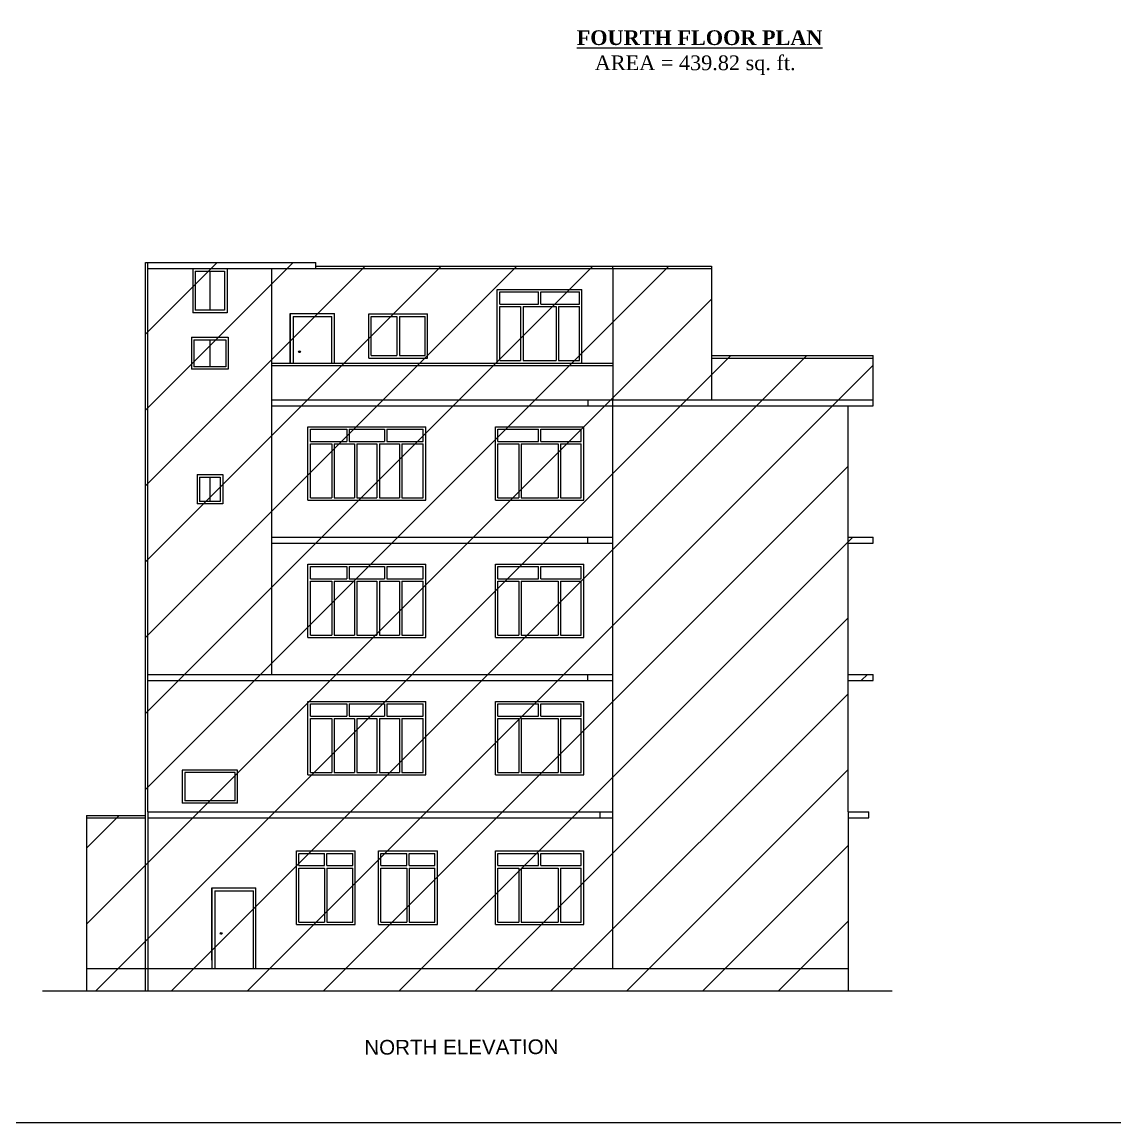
# Model space of a CAD drawing. Header units: inches. Extents: x 4069 to 291496, y -47643 to 12535.
# Drawn here: x 112010 to 112901, y -28023 to -27125 of the extents above; entities that cross this region are included whole.
import ezdxf

# ---------------------------------------------------------------- set-up
doc = ezdxf.new("R2010")
doc.units = ezdxf.units.IN
doc.header["$LTSCALE"] = 5
doc.header["$MEASUREMENT"] = 0
for name, color, linetype, lineweight in [('A-WALL', 7, 'Continuous', 9), ('DOOR', 62, 'Continuous', 0), ('ele1', 21, 'Continuous', 20), ('Railing', 43, 'Continuous', 18), ('win', 5, 'Continuous', 18)]:
    doc.layers.add(name, color=color, linetype=linetype, lineweight=lineweight)
for name, color, linetype in [('column', 4, 'Continuous'), ('TEXT', 6, 'Continuous'), ('WALL', 7, 'Continuous')]:
    doc.layers.add(name, color=color, linetype=linetype)
doc.styles.add('DIMTEXT', font='arial.ttf', dxfattribs={"height": 8})
doc.styles.add('ordinary', font='times.ttf')

msp = doc.modelspace()

# ---------------------------------------------------------------- hatches: boundary and pattern name
at = {"layer": 'WALL', "linetype": 'ByBlock', "ltscale": 5, "true_color": 0xf8991e}
h = msp.add_hatch(dxfattribs=at)
h.set_pattern_fill('ANSI31', color=30, scale=350)
h.set_pattern_definition([(45, (104858.308, -23741.887), (-30.93592, 30.93592), [])])
h.paths.add_polyline_path([(112110.27176, -27320.85312), (112110.27176, -27771.85312), (112062.27176, -27771.85312), (112062.27176, -27914.85312), (112683.27176, -27914.85312), (112683.27176, -27773.85312), (112700.30618, -27773.85312), (112700.30618, -27768.85312), (112683.27176, -27768.85312), (112683.27176, -27661.85312), (112703.71306, -27661.85312), (112703.71306, -27656.85312), (112683.27176, -27656.85312), (112683.27176, -27549.85312), (112703.71306, -27549.85312), (112703.71306, -27544.85312), (112683.27176, -27544.85312), (112683.27176, -27437.85312), (112703.71306, -27437.85312), (112703.71306, -27396.85312), (112571.98023, -27396.85312), (112571.98023, -27323.85312), (112249.35073, -27323.85312), (112249.35073, -27320.85312)])

# ---------------------------------------------------------------- linework, layer by layer
at = {"layer": 'A-WALL', "ltscale": 5}
for p, q in [((112110.27176, -27320.85312), (112112.35065, -27320.85312)), ((112491.35065, -27325.85312), (112491.35065, -27323.85312)), ((112470.90934, -27432.85312), (112470.90934, -27437.85312)), ((112703.71306, -27437.85312), (112703.71306, -27432.85312)), ((112470.90934, -27549.85312), (112470.90934, -27544.85312))]:
    msp.add_line(p, q, dxfattribs=at)
for centre in [(112236.00025, -27393.61767), (112172.00016, -27868.10312)]:
    msp.add_circle(centre, 0.7664, dxfattribs=at)
at = {"layer": 'DOOR', "lineweight": 13}
for p, q in [((112228.35073, -27402.85312), (112228.35073, -27362.36767)), ((112228.35073, -27362.36767), (112228.35073, -27402.85312)), ((112228.35073, -27362.36767), (112264.35073, -27362.36767)), ((112264.35073, -27402.85312), (112264.35073, -27362.36767)), ((112230.85073, -27364.86767), (112230.85073, -27402.85312)), ((112230.85073, -27364.86767), (112262.35073, -27364.86767)), ((112262.35073, -27402.85312), (112262.35073, -27364.86767)), ((112164.35065, -27889.92126), (112164.35065, -27830.85312)), ((112164.35065, -27830.85312), (112164.35065, -27896.85312)), ((112164.35065, -27830.85312), (112200.35065, -27830.85312)), ((112166.85065, -27833.35312), (112166.85065, -27896.85312)), ((112166.85065, -27833.35312), (112198.35065, -27833.35312)), ((112198.35065, -27896.85312), (112198.35065, -27833.35312)), ((112200.35065, -27896.85312), (112200.35065, -27830.85312))]:
    msp.add_line(p, q, dxfattribs=at)
at = {"layer": 'ele1'}
msp.add_lwpolyline([(111240.93807, -25867.41595), (114325.90253, -25867.41595), (114325.90253, -28022.74893), (111240.93807, -28022.74893)], close=True, dxfattribs=at)
msp.add_lwpolyline([(111240.93807, -25867.41595), (114325.90253, -25867.41595), (114325.90253, -28022.74893), (111240.93807, -28022.74893)], close=True, dxfattribs=at)
at = {"layer": 'Railing', "color": 30}
for p, q in [((112571.98023, -27396.85312), (112703.71306, -27396.85312)), ((112571.98023, -27398.85312), (112703.71306, -27398.85312)), ((112213.35073, -27402.85312), (112491.35065, -27402.85312)), ((112213.35073, -27404.85312), (112491.35065, -27404.85312))]:
    msp.add_line(p, q, dxfattribs=at)
at = {"layer": 'WALL', "color": 2, "linetype": 'ByBlock', "ltscale": 5}
for p, q in [((112110.27176, -27914.85312), (112110.27176, -27320.85312)), ((112110.27176, -27320.85312), (112249.35073, -27320.85312)), ((112112.35065, -27768.85312), (112112.35065, -27320.85312)), ((112112.35065, -27325.85312), (112249.35073, -27325.85312)), ((112213.35073, -27656.85312), (112213.35073, -27325.85312)), ((112249.35073, -27325.85312), (112249.35073, -27320.85312)), ((112249.35073, -27323.85312), (112571.98023, -27323.85312)), ((112249.35073, -27325.85312), (112571.98023, -27325.85312)), ((112491.35065, -27325.85312), (112491.35065, -27432.85312)), ((112571.98023, -27323.85312), (112571.98023, -27432.85312)), ((112703.71306, -27432.85312), (112703.71306, -27396.85312)), ((112213.35073, -27432.85312), (112571.98023, -27432.85312)), ((112491.35065, -27896.85312), (112491.35065, -27432.85312)), ((112571.98023, -27432.85312), (112703.71306, -27432.85312)), ((112213.35073, -27437.85312), (112491.35065, -27437.85312)), ((112491.35065, -27437.85312), (112703.71306, -27437.85312)), ((112683.27176, -27656.85312), (112683.27176, -27437.85312)), ((112213.35073, -27544.85312), (112491.35065, -27544.85312)), ((112213.35073, -27549.85312), (112491.35065, -27549.85312)), ((112213.35073, -27656.85312), (112213.35073, -27549.85312)), ((112683.27176, -27544.85312), (112703.71306, -27544.85312)), ((112683.27176, -27549.85312), (112703.71306, -27549.85312)), ((112703.71306, -27549.85312), (112703.71306, -27544.85312)), ((112112.35065, -27656.85312), (112491.35065, -27656.85312)), ((112470.90934, -27661.85312), (112470.90934, -27656.85312)), ((112683.27176, -27656.85312), (112703.71306, -27656.85312)), ((112683.27176, -27768.85312), (112683.27176, -27656.85312)), ((112703.71306, -27661.85312), (112703.71306, -27656.85312)), ((112112.35065, -27661.85312), (112491.35065, -27661.85312)), ((112683.27176, -27661.85312), (112703.71306, -27661.85312)), ((112062.27176, -27771.85312), (112110.27176, -27771.85312)), ((112062.27176, -27771.85312), (112062.27176, -27914.85312)), ((112062.27176, -27773.85312), (112110.27176, -27773.85312)), ((112112.35065, -27768.85312), (112491.35065, -27768.85312)), ((112112.35065, -27768.85312), (112112.35065, -27914.85312)), ((112112.35065, -27773.85312), (112491.35065, -27773.85312)), ((112481.12999, -27773.85312), (112481.12999, -27768.85312)), ((112683.27176, -27768.85312), (112700.30618, -27768.85312)), ((112683.27176, -27768.85312), (112683.27176, -27914.85312)), ((112683.27176, -27773.85312), (112700.30618, -27773.85312)), ((112700.30618, -27773.85312), (112700.30618, -27768.85312)), ((112062.27176, -27896.85312), (112683.27176, -27896.85312)), ((112026.27176, -27914.85312), (112719.27176, -27914.85312))]:
    msp.add_line(p, q, dxfattribs=at)
at = {"layer": 'win'}
for p, q in [((112148.85069, -27325.85312), (112148.85069, -27361.85312)), ((112148.85069, -27325.85312), (112176.85069, -27325.85312)), ((112176.85069, -27325.85312), (112176.85069, -27361.85312)), ((112150.85069, -27327.85312), (112150.85069, -27359.85312)), ((112150.85069, -27327.85312), (112174.85069, -27327.85312)), ((112162.85069, -27327.85312), (112162.85069, -27359.85312)), ((112174.85069, -27327.85312), (112174.85069, -27359.85312)), ((112397.23102, -27342.85312), (112466.23102, -27342.85312)), ((112397.23102, -27402.85312), (112397.23102, -27342.85312)), ((112399.23102, -27344.85312), (112430.73102, -27344.85312)), ((112399.23102, -27354.85312), (112399.23102, -27344.85312)), ((112430.73102, -27354.85312), (112430.73102, -27344.85312)), ((112432.73102, -27344.85312), (112464.23102, -27344.85312)), ((112432.73102, -27354.85312), (112432.73102, -27344.85312)), ((112464.23102, -27354.85312), (112464.23102, -27344.85312)), ((112466.23102, -27402.85312), (112466.23102, -27342.85312)), ((112176.85069, -27361.85312), (112148.85069, -27361.85312)), ((112174.85069, -27359.85312), (112150.85069, -27359.85312)), ((112292.35073, -27362.85312), (112340.35073, -27362.85312)), ((112292.35073, -27398.85312), (112292.35073, -27362.85312)), ((112340.35073, -27398.85312), (112340.35073, -27362.85312)), ((112399.23102, -27354.85312), (112430.73102, -27354.85312)), ((112399.23102, -27356.85312), (112416.23102, -27356.85312)), ((112399.23102, -27400.85312), (112399.23102, -27356.85312)), ((112416.23102, -27356.85312), (112416.23102, -27400.85312)), ((112418.23102, -27356.85312), (112445.23102, -27356.85312)), ((112418.23102, -27356.85312), (112418.23102, -27400.85312)), ((112432.73102, -27354.85312), (112464.23102, -27354.85312)), ((112445.23102, -27356.85312), (112445.23102, -27400.85312)), ((112447.23102, -27356.85312), (112464.23102, -27356.85312)), ((112447.23102, -27356.85312), (112447.23102, -27400.85312)), ((112464.23102, -27400.85312), (112464.23102, -27356.85312)), ((112294.35073, -27396.85312), (112294.35073, -27364.85312)), ((112294.35073, -27364.85312), (112315.35073, -27364.85312)), ((112315.35073, -27364.85312), (112315.35073, -27396.85312)), ((112317.35073, -27364.85312), (112338.35073, -27364.85312)), ((112317.35073, -27364.85312), (112317.35073, -27396.85312)), ((112338.35073, -27396.85312), (112338.35073, -27364.85312)), ((112147.85069, -27381.85312), (112147.85069, -27407.85312)), ((112147.85069, -27381.85312), (112177.85069, -27381.85312)), ((112149.85069, -27383.85312), (112149.85069, -27405.85312)), ((112149.85069, -27383.85312), (112175.85069, -27383.85312)), ((112162.85069, -27383.85312), (112162.85069, -27405.85312)), ((112175.85069, -27383.85312), (112175.85069, -27405.85312)), ((112177.85069, -27381.85312), (112177.85069, -27407.85312)), ((112292.35073, -27398.85312), (112340.35073, -27398.85312)), ((112294.35073, -27396.85312), (112315.35073, -27396.85312)), ((112317.35073, -27396.85312), (112338.35073, -27396.85312)), ((112177.85069, -27407.85312), (112147.85069, -27407.85312)), ((112175.85069, -27405.85312), (112149.85069, -27405.85312)), ((112397.23102, -27402.85312), (112466.23102, -27402.85312)), ((112399.23102, -27400.85312), (112416.23102, -27400.85312)), ((112418.23102, -27400.85312), (112445.23102, -27400.85312)), ((112447.23102, -27400.85312), (112464.23102, -27400.85312)), ((112242.85073, -27454.85312), (112338.85073, -27454.85312)), ((112242.85073, -27514.85312), (112242.85073, -27454.85312)), ((112244.85073, -27456.85312), (112274.5174, -27456.85312)), ((112244.85073, -27466.85312), (112244.85073, -27456.85312)), ((112274.5174, -27456.85312), (112274.5174, -27466.85312)), ((112276.5174, -27456.85312), (112305.18406, -27456.85312)), ((112276.5174, -27456.85312), (112276.5174, -27466.85312)), ((112305.18406, -27456.85312), (112305.18406, -27466.85312)), ((112307.18406, -27456.85312), (112336.85073, -27456.85312)), ((112307.18406, -27456.85312), (112307.18406, -27466.85312)), ((112336.85073, -27466.85312), (112336.85073, -27456.85312)), ((112338.85073, -27514.85312), (112338.85073, -27454.85312)), ((112395.73102, -27454.85312), (112467.73102, -27454.85312)), ((112395.73102, -27514.85312), (112395.73102, -27454.85312)), ((112397.73102, -27456.85312), (112430.73102, -27456.85312)), ((112397.73102, -27466.85312), (112397.73102, -27456.85312)), ((112430.73102, -27466.85312), (112430.73102, -27456.85312)), ((112432.73102, -27456.85312), (112465.73102, -27456.85312)), ((112432.73102, -27466.85312), (112432.73102, -27456.85312)), ((112465.73102, -27466.85312), (112465.73102, -27456.85312)), ((112467.73102, -27514.85312), (112467.73102, -27454.85312)), ((112244.85073, -27466.85312), (112274.5174, -27466.85312)), ((112244.85073, -27468.85312), (112262.25073, -27468.85312)), ((112244.85073, -27512.85312), (112244.85073, -27468.85312)), ((112262.25073, -27468.85312), (112262.25073, -27512.85312)), ((112264.25073, -27468.85312), (112280.65073, -27468.85312)), ((112264.25073, -27468.85312), (112264.25073, -27512.85312)), ((112276.5174, -27466.85312), (112305.18406, -27466.85312)), ((112280.65073, -27468.85312), (112280.65073, -27512.85312)), ((112282.65073, -27468.85312), (112299.05073, -27468.85312)), ((112282.65073, -27468.85312), (112282.65073, -27512.85312)), ((112299.05073, -27468.85312), (112299.05073, -27512.85312)), ((112301.05073, -27468.85312), (112317.45073, -27468.85312)), ((112301.05073, -27468.85312), (112301.05073, -27512.85312)), ((112307.18406, -27466.85312), (112336.85073, -27466.85312)), ((112317.45073, -27468.85312), (112317.45073, -27512.85312)), ((112319.45073, -27468.85312), (112336.85073, -27468.85312)), ((112319.45073, -27468.85312), (112319.45073, -27512.85312)), ((112336.85073, -27512.85312), (112336.85073, -27468.85312)), ((112397.73102, -27466.85312), (112430.73102, -27466.85312)), ((112397.73102, -27468.85312), (112414.73102, -27468.85312)), ((112397.73102, -27512.85312), (112397.73102, -27468.85312)), ((112414.73102, -27468.85312), (112414.73102, -27512.85312)), ((112416.73102, -27468.85312), (112446.73102, -27468.85312)), ((112416.73102, -27468.85312), (112416.73102, -27512.85312)), ((112432.73102, -27466.85312), (112465.73102, -27466.85312)), ((112446.73102, -27468.85312), (112446.73102, -27512.85312)), ((112448.73102, -27468.85312), (112465.73102, -27468.85312)), ((112448.73102, -27468.85312), (112448.73102, -27512.85312)), ((112465.73102, -27512.85312), (112465.73102, -27468.85312)), ((112152.35069, -27493.85312), (112152.35069, -27517.85312)), ((112152.35069, -27493.85312), (112173.35069, -27493.85312)), ((112154.35069, -27495.85312), (112154.35069, -27515.85312)), ((112154.35069, -27495.85312), (112171.35069, -27495.85312)), ((112162.85069, -27495.85312), (112162.85069, -27515.85312)), ((112171.35069, -27495.85312), (112171.35069, -27515.85312)), ((112173.35069, -27493.85312), (112173.35069, -27517.85312)), ((112171.35069, -27515.85312), (112154.35069, -27515.85312)), ((112242.85073, -27514.85312), (112338.85073, -27514.85312)), ((112244.85073, -27512.85312), (112262.25073, -27512.85312)), ((112264.25073, -27512.85312), (112280.65073, -27512.85312)), ((112282.65073, -27512.85312), (112299.05073, -27512.85312)), ((112301.05073, -27512.85312), (112317.45073, -27512.85312)), ((112319.45073, -27512.85312), (112336.85073, -27512.85312)), ((112395.73102, -27514.85312), (112467.73102, -27514.85312)), ((112397.73102, -27512.85312), (112414.73102, -27512.85312)), ((112416.73102, -27512.85312), (112446.73102, -27512.85312)), ((112448.73102, -27512.85312), (112465.73102, -27512.85312)), ((112173.35069, -27517.85312), (112152.35069, -27517.85312)), ((112242.85073, -27566.85312), (112338.85073, -27566.85312)), ((112242.85073, -27626.85312), (112242.85073, -27566.85312)), ((112244.85073, -27568.85312), (112274.5174, -27568.85312)), ((112244.85073, -27578.85312), (112244.85073, -27568.85312)), ((112274.5174, -27568.85312), (112274.5174, -27578.85312)), ((112276.5174, -27568.85312), (112305.18406, -27568.85312)), ((112276.5174, -27568.85312), (112276.5174, -27578.85312)), ((112305.18406, -27568.85312), (112305.18406, -27578.85312)), ((112307.18406, -27568.85312), (112336.85073, -27568.85312)), ((112307.18406, -27568.85312), (112307.18406, -27578.85312)), ((112336.85073, -27578.85312), (112336.85073, -27568.85312)), ((112338.85073, -27626.85312), (112338.85073, -27566.85312)), ((112395.73102, -27566.85312), (112467.73102, -27566.85312)), ((112395.73102, -27626.85312), (112395.73102, -27566.85312)), ((112397.73102, -27568.85312), (112430.73102, -27568.85312)), ((112397.73102, -27578.85312), (112397.73102, -27568.85312)), ((112430.73102, -27578.85312), (112430.73102, -27568.85312)), ((112432.73102, -27568.85312), (112465.73102, -27568.85312)), ((112432.73102, -27578.85312), (112432.73102, -27568.85312)), ((112465.73102, -27578.85312), (112465.73102, -27568.85312)), ((112467.73102, -27626.85312), (112467.73102, -27566.85312)), ((112244.85073, -27578.85312), (112274.5174, -27578.85312)), ((112244.85073, -27580.85312), (112262.25073, -27580.85312)), ((112244.85073, -27624.85312), (112244.85073, -27580.85312)), ((112262.25073, -27580.85312), (112262.25073, -27624.85312)), ((112264.25073, -27580.85312), (112280.65073, -27580.85312)), ((112264.25073, -27580.85312), (112264.25073, -27624.85312)), ((112276.5174, -27578.85312), (112305.18406, -27578.85312)), ((112280.65073, -27580.85312), (112280.65073, -27624.85312)), ((112282.65073, -27580.85312), (112299.05073, -27580.85312)), ((112282.65073, -27580.85312), (112282.65073, -27624.85312)), ((112299.05073, -27580.85312), (112299.05073, -27624.85312)), ((112301.05073, -27580.85312), (112317.45073, -27580.85312)), ((112301.05073, -27580.85312), (112301.05073, -27624.85312)), ((112307.18406, -27578.85312), (112336.85073, -27578.85312)), ((112317.45073, -27580.85312), (112317.45073, -27624.85312)), ((112319.45073, -27580.85312), (112336.85073, -27580.85312)), ((112319.45073, -27580.85312), (112319.45073, -27624.85312)), ((112336.85073, -27624.85312), (112336.85073, -27580.85312)), ((112397.73102, -27578.85312), (112430.73102, -27578.85312)), ((112397.73102, -27580.85312), (112414.73102, -27580.85312)), ((112397.73102, -27624.85312), (112397.73102, -27580.85312)), ((112414.73102, -27580.85312), (112414.73102, -27624.85312)), ((112416.73102, -27580.85312), (112446.73102, -27580.85312)), ((112416.73102, -27580.85312), (112416.73102, -27624.85312)), ((112432.73102, -27578.85312), (112465.73102, -27578.85312)), ((112446.73102, -27580.85312), (112446.73102, -27624.85312)), ((112448.73102, -27580.85312), (112465.73102, -27580.85312)), ((112448.73102, -27580.85312), (112448.73102, -27624.85312)), ((112465.73102, -27624.85312), (112465.73102, -27580.85312)), ((112242.85073, -27626.85312), (112338.85073, -27626.85312)), ((112244.85073, -27624.85312), (112262.25073, -27624.85312)), ((112264.25073, -27624.85312), (112280.65073, -27624.85312)), ((112282.65073, -27624.85312), (112299.05073, -27624.85312)), ((112301.05073, -27624.85312), (112317.45073, -27624.85312)), ((112319.45073, -27624.85312), (112336.85073, -27624.85312)), ((112395.73102, -27626.85312), (112467.73102, -27626.85312)), ((112397.73102, -27624.85312), (112414.73102, -27624.85312)), ((112416.73102, -27624.85312), (112446.73102, -27624.85312)), ((112448.73102, -27624.85312), (112465.73102, -27624.85312)), ((112242.85073, -27678.85312), (112338.85073, -27678.85312)), ((112242.85073, -27738.85312), (112242.85073, -27678.85312)), ((112244.85073, -27680.85312), (112274.5174, -27680.85312)), ((112244.85073, -27690.85312), (112244.85073, -27680.85312)), ((112274.5174, -27680.85312), (112274.5174, -27690.85312)), ((112276.5174, -27680.85312), (112305.18406, -27680.85312)), ((112276.5174, -27680.85312), (112276.5174, -27690.85312)), ((112305.18406, -27680.85312), (112305.18406, -27690.85312)), ((112307.18406, -27680.85312), (112336.85073, -27680.85312)), ((112307.18406, -27680.85312), (112307.18406, -27690.85312)), ((112336.85073, -27690.85312), (112336.85073, -27680.85312)), ((112338.85073, -27738.85312), (112338.85073, -27678.85312)), ((112395.73102, -27678.85312), (112467.73102, -27678.85312)), ((112395.73102, -27738.85312), (112395.73102, -27678.85312)), ((112397.73102, -27680.85312), (112430.73102, -27680.85312)), ((112397.73102, -27690.85312), (112397.73102, -27680.85312)), ((112430.73102, -27690.85312), (112430.73102, -27680.85312)), ((112432.73102, -27680.85312), (112465.73102, -27680.85312)), ((112432.73102, -27690.85312), (112432.73102, -27680.85312)), ((112465.73102, -27690.85312), (112465.73102, -27680.85312)), ((112467.73102, -27738.85312), (112467.73102, -27678.85312)), ((112244.85073, -27690.85312), (112274.5174, -27690.85312)), ((112244.85073, -27692.85312), (112262.25073, -27692.85312)), ((112244.85073, -27736.85312), (112244.85073, -27692.85312)), ((112262.25073, -27692.85312), (112262.25073, -27736.85312)), ((112264.25073, -27692.85312), (112280.65073, -27692.85312)), ((112264.25073, -27692.85312), (112264.25073, -27736.85312)), ((112276.5174, -27690.85312), (112305.18406, -27690.85312)), ((112280.65073, -27692.85312), (112280.65073, -27736.85312)), ((112282.65073, -27692.85312), (112299.05073, -27692.85312)), ((112282.65073, -27692.85312), (112282.65073, -27736.85312)), ((112299.05073, -27692.85312), (112299.05073, -27736.85312)), ((112301.05073, -27692.85312), (112317.45073, -27692.85312)), ((112301.05073, -27692.85312), (112301.05073, -27736.85312)), ((112307.18406, -27690.85312), (112336.85073, -27690.85312)), ((112317.45073, -27692.85312), (112317.45073, -27736.85312)), ((112319.45073, -27692.85312), (112336.85073, -27692.85312)), ((112319.45073, -27692.85312), (112319.45073, -27736.85312)), ((112336.85073, -27736.85312), (112336.85073, -27692.85312)), ((112397.73102, -27690.85312), (112430.73102, -27690.85312)), ((112397.73102, -27692.85312), (112414.73102, -27692.85312)), ((112397.73102, -27736.85312), (112397.73102, -27692.85312)), ((112414.73102, -27692.85312), (112414.73102, -27736.85312)), ((112416.73102, -27692.85312), (112446.73102, -27692.85312)), ((112416.73102, -27692.85312), (112416.73102, -27736.85312)), ((112432.73102, -27690.85312), (112465.73102, -27690.85312)), ((112446.73102, -27692.85312), (112446.73102, -27736.85312)), ((112448.73102, -27692.85312), (112465.73102, -27692.85312)), ((112448.73102, -27692.85312), (112448.73102, -27736.85312)), ((112465.73102, -27736.85312), (112465.73102, -27692.85312)), ((112185.33693, -27734.85312), (112140.33693, -27734.85312)), ((112140.33693, -27734.85312), (112140.33693, -27761.85312)), ((112183.33693, -27736.85312), (112142.33693, -27736.85312)), ((112142.33693, -27736.85312), (112142.33693, -27759.85312)), ((112183.33693, -27759.85312), (112183.33693, -27736.85312)), ((112185.33693, -27761.85312), (112185.33693, -27734.85312)), ((112242.85073, -27738.85312), (112338.85073, -27738.85312)), ((112244.85073, -27736.85312), (112262.25073, -27736.85312)), ((112264.25073, -27736.85312), (112280.65073, -27736.85312)), ((112282.65073, -27736.85312), (112299.05073, -27736.85312)), ((112301.05073, -27736.85312), (112317.45073, -27736.85312)), ((112319.45073, -27736.85312), (112336.85073, -27736.85312)), ((112395.73102, -27738.85312), (112467.73102, -27738.85312)), ((112397.73102, -27736.85312), (112414.73102, -27736.85312)), ((112416.73102, -27736.85312), (112446.73102, -27736.85312)), ((112448.73102, -27736.85312), (112465.73102, -27736.85312)), ((112185.33693, -27761.85312), (112140.33693, -27761.85312)), ((112183.33693, -27759.85312), (112142.33693, -27759.85312)), ((112233.35073, -27800.85312), (112281.35073, -27800.85312)), ((112233.35073, -27860.85312), (112233.35073, -27800.85312)), ((112235.35073, -27802.85312), (112256.35073, -27802.85312)), ((112235.35073, -27812.85312), (112235.35073, -27802.85312)), ((112256.35073, -27812.85312), (112256.35073, -27802.85312)), ((112258.35073, -27802.85312), (112279.35073, -27802.85312)), ((112258.35073, -27812.85312), (112258.35073, -27802.85312)), ((112279.35073, -27812.85312), (112279.35073, -27802.85312)), ((112281.35073, -27860.85312), (112281.35073, -27800.85312)), ((112300.35073, -27800.85312), (112348.35073, -27800.85312)), ((112300.35073, -27860.85312), (112300.35073, -27800.85312)), ((112302.35073, -27802.85312), (112323.35073, -27802.85312)), ((112302.35073, -27812.85312), (112302.35073, -27802.85312)), ((112323.35073, -27812.85312), (112323.35073, -27802.85312)), ((112325.35073, -27802.85312), (112346.35073, -27802.85312)), ((112325.35073, -27812.85312), (112325.35073, -27802.85312)), ((112346.35073, -27812.85312), (112346.35073, -27802.85312)), ((112348.35073, -27860.85312), (112348.35073, -27800.85312)), ((112395.73102, -27800.85312), (112467.73102, -27800.85312)), ((112395.73102, -27860.85312), (112395.73102, -27800.85312)), ((112397.73102, -27802.85312), (112430.73102, -27802.85312)), ((112397.73102, -27812.85312), (112397.73102, -27802.85312)), ((112430.73102, -27812.85312), (112430.73102, -27802.85312)), ((112432.73102, -27802.85312), (112465.73102, -27802.85312)), ((112432.73102, -27812.85312), (112432.73102, -27802.85312)), ((112465.73102, -27812.85312), (112465.73102, -27802.85312)), ((112467.73102, -27860.85312), (112467.73102, -27800.85312)), ((112235.35073, -27812.85312), (112256.35073, -27812.85312)), ((112235.35073, -27858.85312), (112235.35073, -27814.85312)), ((112235.35073, -27814.85312), (112256.35073, -27814.85312)), ((112256.35073, -27814.85312), (112256.35073, -27858.85312)), ((112258.35073, -27812.85312), (112279.35073, -27812.85312)), ((112258.35073, -27814.85312), (112279.35073, -27814.85312)), ((112258.35073, -27814.85312), (112258.35073, -27858.85312)), ((112279.35073, -27858.85312), (112279.35073, -27814.85312)), ((112302.35073, -27812.85312), (112323.35073, -27812.85312)), ((112302.35073, -27858.85312), (112302.35073, -27814.85312)), ((112302.35073, -27814.85312), (112323.35073, -27814.85312)), ((112323.35073, -27814.85312), (112323.35073, -27858.85312)), ((112325.35073, -27812.85312), (112346.35073, -27812.85312)), ((112325.35073, -27814.85312), (112346.35073, -27814.85312)), ((112325.35073, -27814.85312), (112325.35073, -27858.85312)), ((112346.35073, -27858.85312), (112346.35073, -27814.85312)), ((112397.73102, -27812.85312), (112430.73102, -27812.85312)), ((112397.73102, -27814.85312), (112414.73102, -27814.85312)), ((112397.73102, -27858.85312), (112397.73102, -27814.85312)), ((112414.73102, -27814.85312), (112414.73102, -27858.85312)), ((112416.73102, -27814.85312), (112446.73102, -27814.85312)), ((112416.73102, -27814.85312), (112416.73102, -27858.85312)), ((112432.73102, -27812.85312), (112465.73102, -27812.85312)), ((112446.73102, -27814.85312), (112446.73102, -27858.85312)), ((112448.73102, -27814.85312), (112465.73102, -27814.85312)), ((112448.73102, -27814.85312), (112448.73102, -27858.85312)), ((112465.73102, -27858.85312), (112465.73102, -27814.85312)), ((112233.35073, -27860.85312), (112281.35073, -27860.85312)), ((112235.35073, -27858.85312), (112256.35073, -27858.85312)), ((112258.35073, -27858.85312), (112279.35073, -27858.85312)), ((112300.35073, -27860.85312), (112348.35073, -27860.85312)), ((112302.35073, -27858.85312), (112323.35073, -27858.85312)), ((112325.35073, -27858.85312), (112346.35073, -27858.85312)), ((112395.73102, -27860.85312), (112467.73102, -27860.85312)), ((112397.73102, -27858.85312), (112414.73102, -27858.85312)), ((112416.73102, -27858.85312), (112446.73102, -27858.85312)), ((112448.73102, -27858.85312), (112465.73102, -27858.85312))]:
    msp.add_line(p, q, dxfattribs=at)

# ---------------------------------------------------------------- texts
at = {"layer": 'column', "color": 0, "insert": (112367.92342, -27954.77905), "char_height": 12, "width": 216.2724828, "attachment_point": 2, "rotation": 0.20565602, "style": 'DIMTEXT'}
msp.add_mtext('NORTH ELEVATION', dxfattribs=at)
at = {"layer": 'TEXT', "char_height": 12, "width": 219.8150831, "attachment_point": 8, "rotation": 359.99961192, "style": 'ordinary'}
for s, insert in [('{\\fTimes New Roman|b1|i0|c0|p18;\\LFOURTH FLOOR PLAN}', (112562.16104, -27143.63864)), ('AREA = 439.82 sq. ft.', (112558.57627, -27167.87939))]:
    msp.add_mtext(s, dxfattribs=dict(at, insert=insert))

doc.saveas('drawing.dxf')
